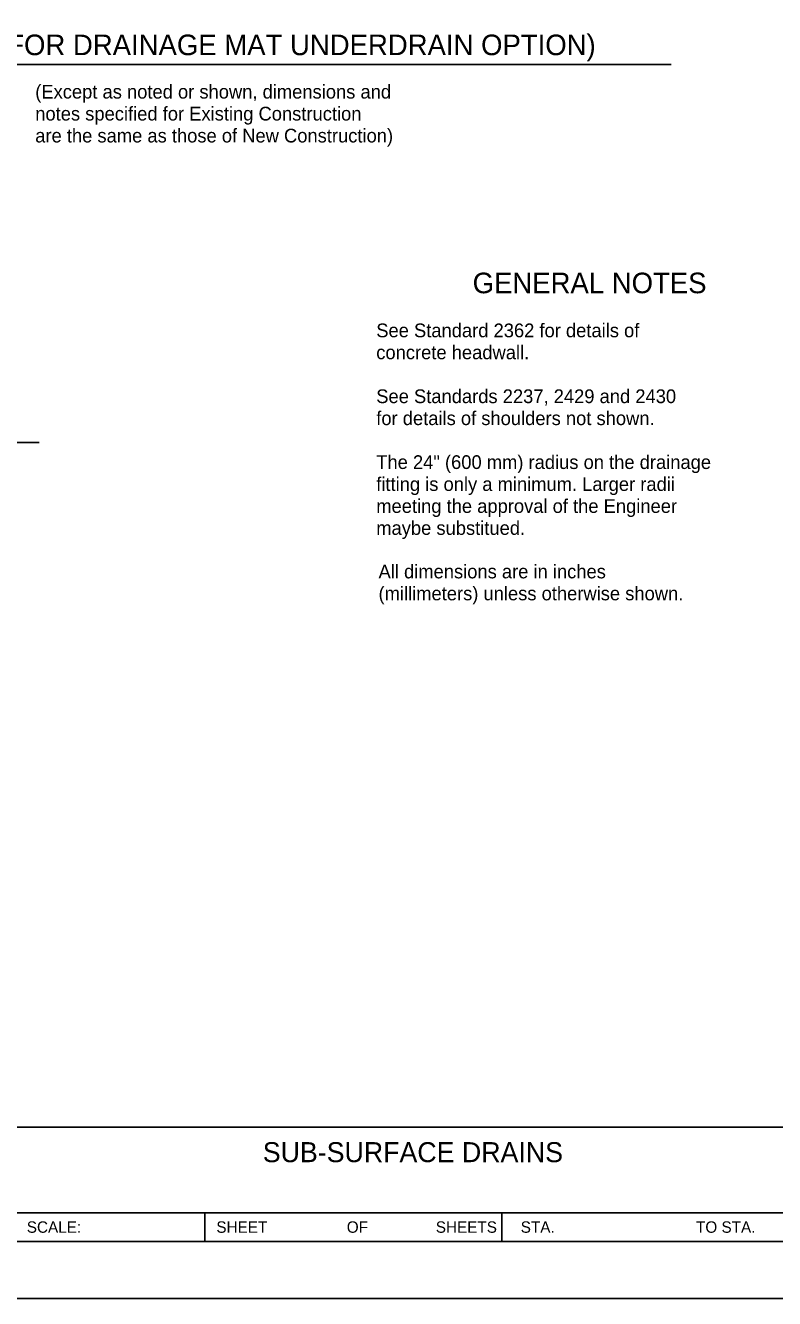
# Model space of a CAD drawing. Extents: x 600886 to 602246, y 1107 to 1547.
# Drawn here: x 601304.2 to 601435.3, y 1107 to 1329.6 of the extents above; entities that cross this region are included whole.
import ezdxf

# ---------------------------------------------------------------- set-up
doc = ezdxf.new("R2010")
doc.units = 0
for name, color, linetype in [('Design_EX_Roadway Notes', 7, 'Continuous'), ('Drainage_PR_Pipe Culvert', 7, 'Continuous'), ('Level 48', 7, 'Continuous'), ('Sheets_50 Reference Boundary', 7, 'Continuous'), ('Sheets_General Details', 7, 'Continuous'), ('Sheets_Printer Plotting Border', 7, 'Continuous')]:
    doc.layers.add(name, color=color, linetype=linetype)

msp = doc.modelspace()

# ---------------------------------------------------------------- linework, layer by layer
at = {"layer": 'Drainage_PR_Pipe Culvert'}
msp.add_line((601300.21, 1256.72), (601306.59, 1256.72), dxfattribs=at)
at = {"layer": 'Level 48'}
msp.add_lwpolyline([(600885.56, 1546.98), (601565.56, 1546.98), (601565.56, 1106.98), (600885.56, 1106.98)], close=True, dxfattribs=at)
at = {"layer": 'Sheets_50 Reference Boundary'}
msp.add_lwpolyline([(600925.56, 1536.97), (601555.56, 1536.97), (601555.56, 1136.98), (600925.56, 1136.98)], close=True, dxfattribs=at)
at = {"layer": 'Sheets_General Details'}
for p, q in [((601277.57, 1322.8), (601417.21, 1322.8)), ((600925.56, 1136.98), (601555.56, 1136.98)), ((601301.05, 1121.98), (601455.05, 1121.98)), ((601335.56, 1121.98), (601335.56, 1116.98)), ((601387.56, 1121.98), (601387.56, 1116.98)), ((601565.56, 1106.98), (600885.56, 1106.98))]:
    msp.add_line(p, q, dxfattribs=at)
msp.add_lwpolyline([(600925.56, 1536.98), (601555.56, 1536.98), (601555.56, 1116.98), (600925.56, 1116.98)], close=True, dxfattribs=at)
at = {"layer": 'Sheets_Printer Plotting Border'}
msp.add_lwpolyline([(600885.56, 1106.98), (601565.56, 1106.98), (601565.56, 1546.98), (600885.56, 1546.98)], close=True, dxfattribs=at)

# ---------------------------------------------------------------- texts
at = {"layer": 'Design_EX_Roadway Notes'}
for s, p in [('(Except as noted or shown, dimensions and', (601305.91, 1316.86)), ('notes specified for Existing Construction', (601305.91, 1313.02)), ('are the same as those of New Construction)', (601305.91, 1309.18))]:
    msp.add_text(s, height=2.4, dxfattribs=at).set_placement(p)
at = {"layer": 'Sheets_General Details'}
for s, height, p in [('(TRENCH FOR DRAINAGE MAT UNDERDRAIN OPTION)', 3.6, (601278.01, 1324.45)), ('GENERAL NOTES', 3.6, (601382.44, 1282.81)), ('See Standard 2362 for details of', 2.4, (601365.58, 1275.11)), ('concrete headwall.', 2.4, (601365.58, 1271.27)), ('See Standards 2237, 2429 and 2430', 2.4, (601365.58, 1263.59)), ('for details of shoulders not shown.', 2.4, (601365.58, 1259.75)), ('The 24" (600 mm) radius on the drainage', 2.4, (601365.58, 1252.07)), ('fitting is only a minimum. Larger radii', 2.4, (601365.58, 1248.23)), ('meeting the approval of the Engineer', 2.4, (601365.58, 1244.39)), ('maybe substitued.', 2.4, (601365.58, 1240.55)), ('All dimensions are in inches', 2.4, (601365.98, 1232.94)), ('(millimeters) unless otherwise shown.', 2.4, (601365.98, 1229.1)), ('      SUB-SURFACE DRAINS      ', 3.5, (601337.92, 1130.83)), ('SCALE:          ', 2, (601304.43, 1118.48)), ('SHEET', 2, (601337.6, 1118.48)), ('OF', 2, (601360.42, 1118.48)), ('SHEETS', 2, (601376, 1118.48)), ('STA.', 2, (601390.86, 1118.48)), ('TO STA.', 2, (601421.53, 1118.48))]:
    msp.add_text(s, height=height, dxfattribs=at).set_placement(p)

doc.saveas('drawing.dxf')
